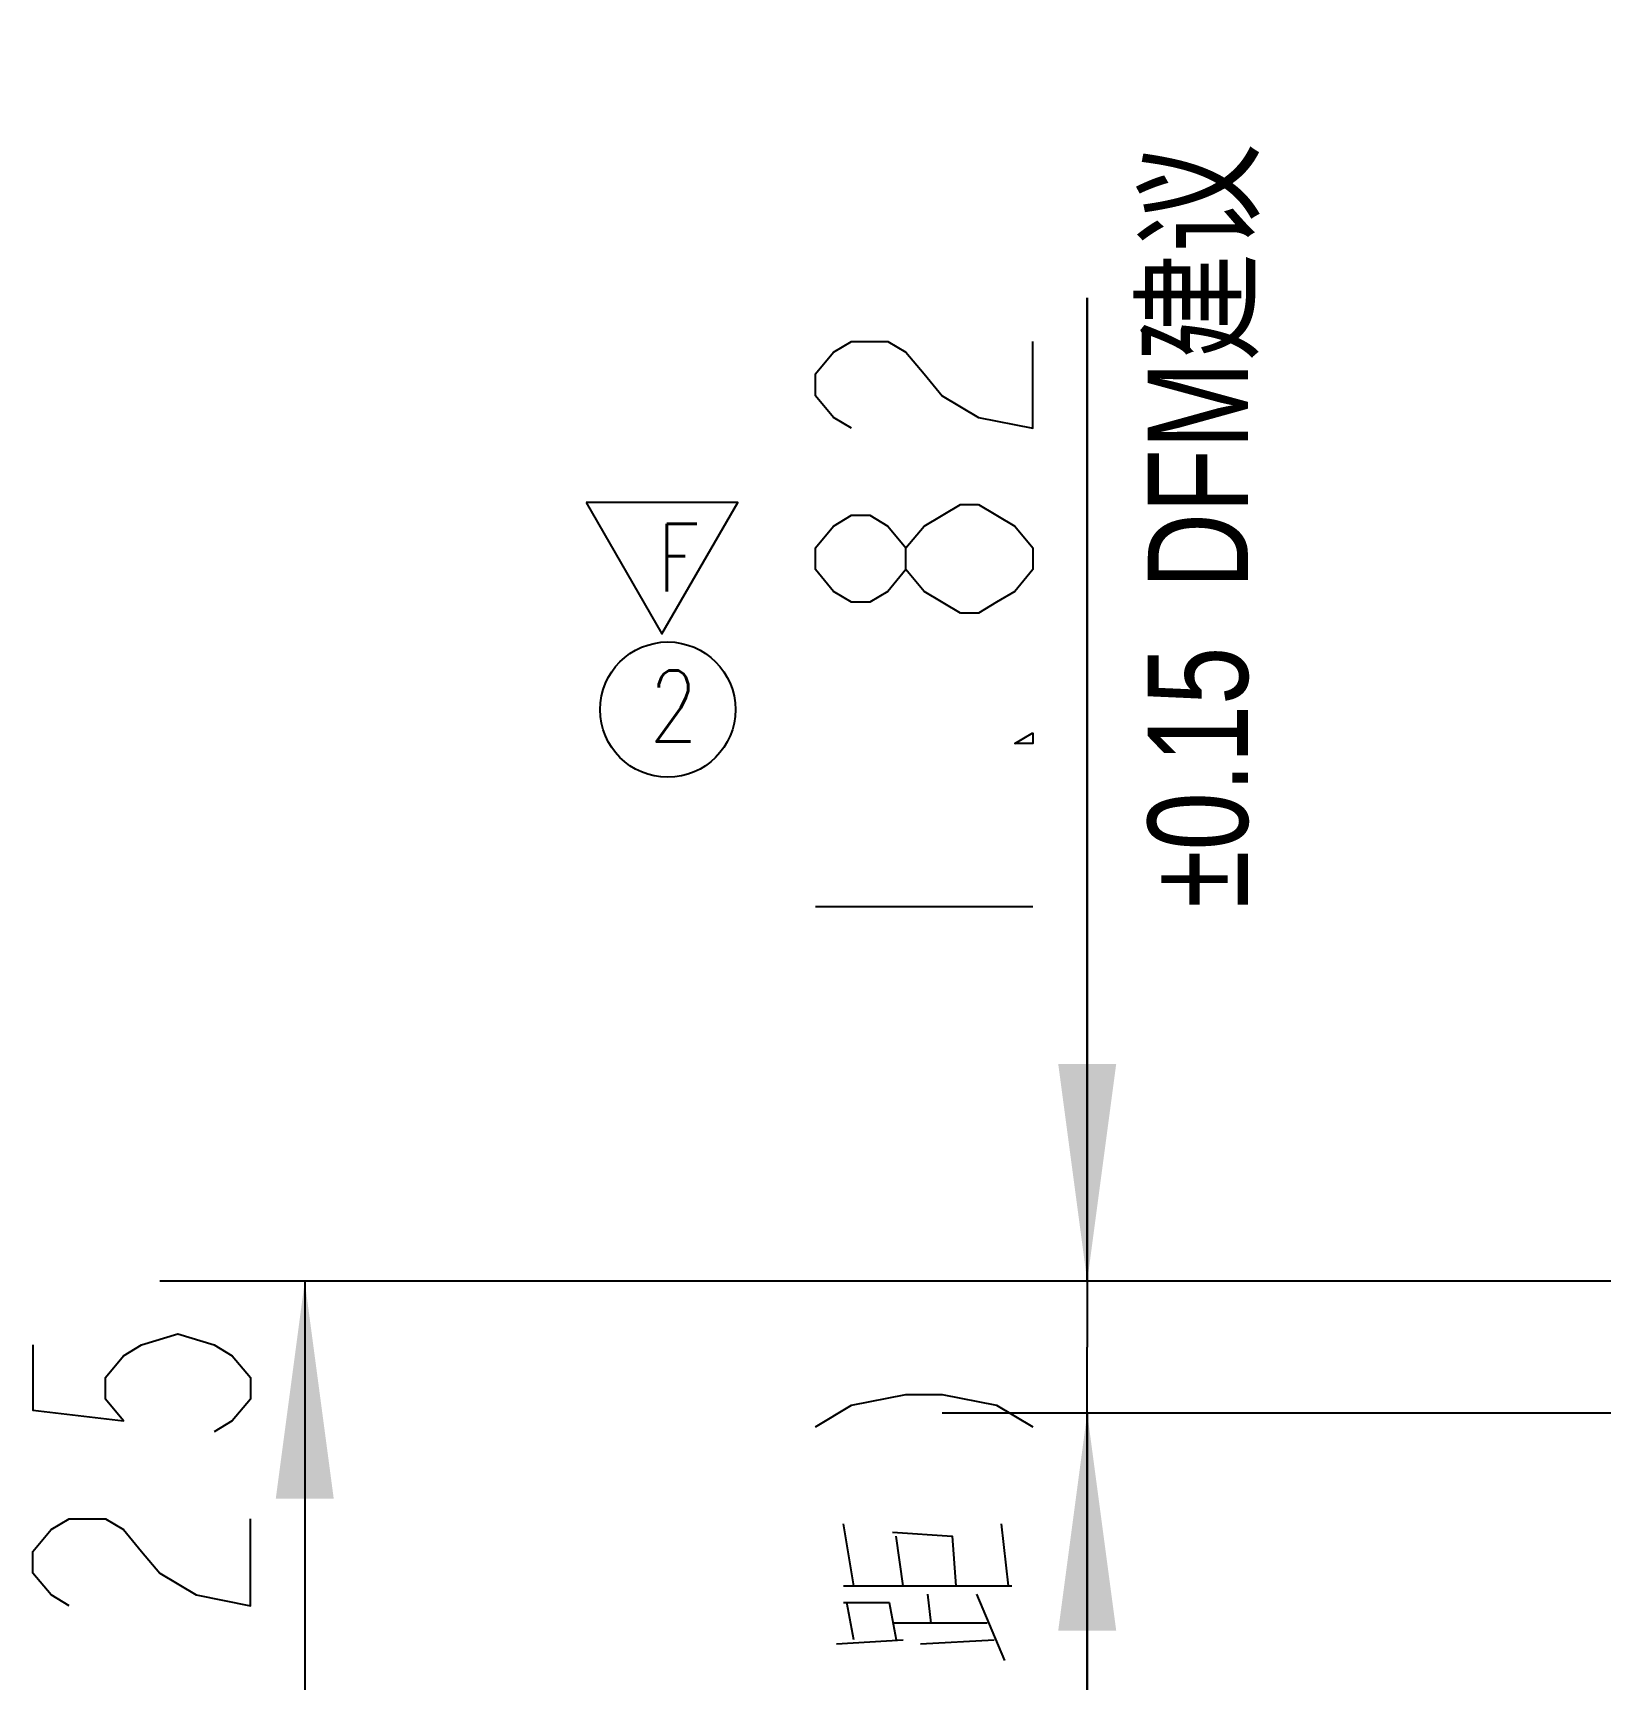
# Model space of a CAD drawing. Header units: millimetres. Extents: x 0 to 210, y 0 to 297.
# Drawn here: x 36.35 to 57.97, y 216.35 to 239.07 of the extents above; entities that cross this region are included whole.
import ezdxf
from ezdxf.enums import TextEntityAlignment as Align

# ---------------------------------------------------------------- set-up
doc = ezdxf.new("R2010")
doc.units = ezdxf.units.MM
doc.header["$LTSCALE"] = 19.36
doc.layers.get('0').update_dxf_attribs({"linetype": 'CONTINUOUS'})
doc.layers.add('備註', color=1, linetype='CONTINUOUS')
doc.styles.get("Standard").update_dxf_attribs({"font": 'simplex.shx', "width": 0.8})
doc.dimstyles.new('DIMSTYLE_1', dxfattribs={"dimtxt": 3, "dimasz": 3, "dimexe": 2, "dimexo": 0.35, "dimgap": 0.75, "dimtad": 1, "dimzin": 0, "dimdsep": 46, "dimtxsty": 'Standard', "dimcen": 0.09, "dimazin": 0, "dimtp": 0.01, "dimtm": 0.01, "dimtfac": 1, "dimtofl": 0, "dimtmove": 0, "dimatfit": 3, "dimfxl": 0, "dimtolj": 1, "dimtzin": 0, "dimarcsym": 0})

# ---------------------------------------------------------------- blocks, each defined once
blk = doc.blocks.new('_FILLED')
at = {"color": 0, "linetype": 'ByBlock'}
blk.add_solid([(0, 0), (-1, 0.1333), (-1, -0.1333)], dxfattribs=at)
blk = doc.blocks.new('*D02')
at = {"color": 2}
for p, q in [((60.964, 245.278), (60.964, 246.528)), ((71.164, 245.278), (71.164, 246.528)), ((60.964, 221.691), (60.964, 245.278)), ((71.164, 221.691), (71.164, 245.278)), ((66.064, 244.528), (39.349, 244.528)), ((60.964, 244.528), (66.064, 244.528)), ((71.164, 244.528), (66.064, 244.528))]:
    blk.add_line(p, q, dxfattribs=at)
at = {"color": 2, "xscale": 3, "yscale": 3, "zscale": 3, "rotation": 180}
blk.add_blockref('_FILLED', (60.964, 244.528), dxfattribs=at)
at = {"color": 2, "xscale": 3, "yscale": 3, "zscale": 3}
blk.add_blockref('_FILLED', (71.164, 244.528), dxfattribs=at)
blk = doc.blocks.new('*D13')
at = {"color": 2}
for p, q in [((39.349, 221.841), (38.099, 221.841)), ((61.114, 221.841), (39.349, 221.841)), ((40.099, 221.841), (40.099, 209.181)), ((40.099, 196.521), (40.099, 209.181)), ((63.924, 196.521), (40.849, 196.521))]:
    blk.add_line(p, q, dxfattribs=at)
at = {"color": 2, "xscale": 3, "yscale": 3, "zscale": 3}
for p, rotation in [((40.099, 221.841), 90), ((40.099, 196.521), 270)]:
    blk.add_blockref('_FILLED', p, dxfattribs=dict(at, rotation=rotation))
blk = doc.blocks.new('*D79')
at = {"color": 2}
for p, q in [((50.893, 221.841), (50.893, 235.41)), ((50.893, 235.41), (50.893, 220.931)), ((50.143, 221.841), (48.893, 221.841)), ((61.114, 221.841), (50.143, 221.841)), ((50.893, 215.021), (50.893, 220.931)), ((50.143, 220.021), (48.893, 220.021)), ((61.964, 220.021), (50.143, 220.021)), ((50.893, 220.021), (50.893, 215.021))]:
    blk.add_line(p, q, dxfattribs=at)
at = {"color": 2, "xscale": 3, "yscale": 3, "zscale": 3}
for p, rotation in [((50.893, 221.841), 270), ((50.893, 220.021), 90)]:
    blk.add_blockref('_FILLED', p, dxfattribs=dict(at, rotation=rotation))
blk = doc.blocks.new('*D810')
at = {"color": 2}
for p, q in [((50.893, 220.021), (50.893, 209.181)), ((61.964, 220.021), (51.643, 220.021)), ((50.893, 198.341), (50.893, 209.181)), ((64.774, 198.341), (51.643, 198.341))]:
    blk.add_line(p, q, dxfattribs=at)
at = {"color": 2, "xscale": 3, "yscale": 3, "zscale": 3}
for p, rotation in [((50.893, 220.021), 90), ((50.893, 198.341), 270)]:
    blk.add_blockref('_FILLED', p, dxfattribs=dict(at, rotation=rotation))

msp = doc.modelspace()

# ---------------------------------------------------------------- linework, layer by layer
at = {"color": 2}
for p, q in [((47.143, 227.01), (50.143, 227.01)), ((47.675, 217.638), (47.53, 218.495)), ((48.353, 217.638), (48.256, 218.324)), ((49.708, 218.495), (49.804, 217.638)), ((47.53, 217.638), (49.853, 217.638)), ((47.675, 216.895), (47.579, 217.41)), ((48.74, 217.124), (48.692, 217.524)), ((49.756, 216.61), (49.369, 217.524)), ((49.514, 217.124), (48.208, 217.124)), ((47.434, 216.838), (48.353, 216.895)), ((48.595, 216.838), (49.611, 216.895))]:
    msp.add_line(p, q, dxfattribs=at)
for points in [[(47.643, 233.61), (47.393, 233.76), (47.143, 234.06), (47.143, 234.36), (47.393, 234.66), (47.643, 234.81), (48.143, 234.81), (48.393, 234.66), (48.643, 234.36), (48.893, 234.06), (49.393, 233.76), (50.143, 233.61), (50.143, 234.81)], [(48.393, 231.66), (48.143, 231.36), (47.893, 231.21), (47.643, 231.21), (47.393, 231.36), (47.143, 231.66), (47.143, 231.96), (47.393, 232.26), (47.643, 232.41), (47.893, 232.41), (48.143, 232.26), (48.393, 231.96)], [(48.643, 232.26), (49.143, 232.56), (49.393, 232.56)], [(49.393, 232.56), (49.893, 232.26), (50.143, 231.96), (50.143, 231.66)], [(49.143, 231.06), (48.643, 231.36), (48.393, 231.66), (48.393, 231.96), (48.643, 232.26)], [(50.143, 231.66), (49.893, 231.36), (49.643, 231.21), (49.393, 231.06), (49.143, 231.06)], [(50.143, 229.41), (50.143, 229.26), (49.893, 229.26), (50.143, 229.41)], [(36.349, 220.964), (36.349, 220.064), (37.599, 219.914), (37.349, 220.214), (37.349, 220.514), (37.599, 220.814), (37.849, 220.964), (38.349, 221.114), (38.849, 220.964), (39.099, 220.814), (39.349, 220.514), (39.349, 220.214), (39.099, 219.914), (38.849, 219.764)], [(47.143, 219.831), (47.643, 220.131), (48.393, 220.281), (48.893, 220.281), (49.643, 220.131), (50.143, 219.831)], [(36.849, 217.364), (36.599, 217.514), (36.349, 217.814), (36.349, 218.114), (36.599, 218.414), (36.849, 218.564), (37.349, 218.564), (37.599, 218.414), (37.849, 218.114), (38.099, 217.814), (38.599, 217.514), (39.349, 217.364), (39.349, 218.564)], [(48.208, 218.381), (49.03, 218.324), (49.079, 217.638)], [(47.53, 217.41), (48.159, 217.41), (48.256, 216.895)]]:
    msp.add_lwpolyline(points, dxfattribs=at)
at = {"layer": '備註'}
msp.add_lwpolyline([(43.983, 232.585), (45.027, 230.776), (46.071, 232.585)], close=True, dxfattribs=at)
msp.add_circle((45.107, 229.729), 0.933, dxfattribs=at)

# ---------------------------------------------------------------- texts
at = {"layer": '備註', "width": 0.8}
msp.add_text('2', height=0.98, dxfattribs=at).set_placement((45.187, 229.778), align=Align.MIDDLE_CENTER)
at = {"layer": '備註', "ltscale": 0.8, "insert": (51.729, 226.993), "char_height": 1.38, "width": 13.97212, "attachment_point": 1, "rotation": 90}
msp.add_mtext('{\\fPMingLiU|b0|i0|c136|p18;\\C1;%%P0.15  DFM建议}', dxfattribs=at)
at = {"layer": '備註', "insert": (44.964, 232.29), "char_height": 0.933, "width": 1.61001, "attachment_point": 1}
msp.add_mtext('F', dxfattribs=at)

# ---------------------------------------------------------------- dimensions: what is measured, and where the dimension line sits
at = {"color": 2}
dim = msp.add_linear_dim(base=(71.164, 244.528), p1=(60.964, 221.341), p2=(71.164, 221.341), text='10.20', dimstyle='DIMSTYLE_1', dxfattribs=at)
dim.commit()
dim.dimension.update_dxf_attribs({"geometry": '*D02', "text_midpoint": (39.349, 244.528), "dimtype": 160})
for base, p1, p2, angle, text, picture, middle in [((50.893, 220.021), (61.464, 221.841), (62.314, 220.021), 270, '1.82', '*D79', (50.893, 225.81)), ((40.099, 196.521), (61.464, 221.841), (64.274, 196.521), 270, '25.32%%p0.25', '*D13', (40.099, 196.464)), ((50.893, 220.021), (65.124, 198.341), (62.314, 220.021), 90, '21.68(中心距)', '*D810', (50.893, 197.181))]:
    dim = msp.add_linear_dim(base=base, p1=p1, p2=p2, angle=angle, text=text, dimstyle='DIMSTYLE_1', dxfattribs=at)
    dim.commit()
    dim.dimension.update_dxf_attribs({"geometry": picture, "text_midpoint": middle, "dimtype": 160})

doc.saveas('drawing.dxf')
